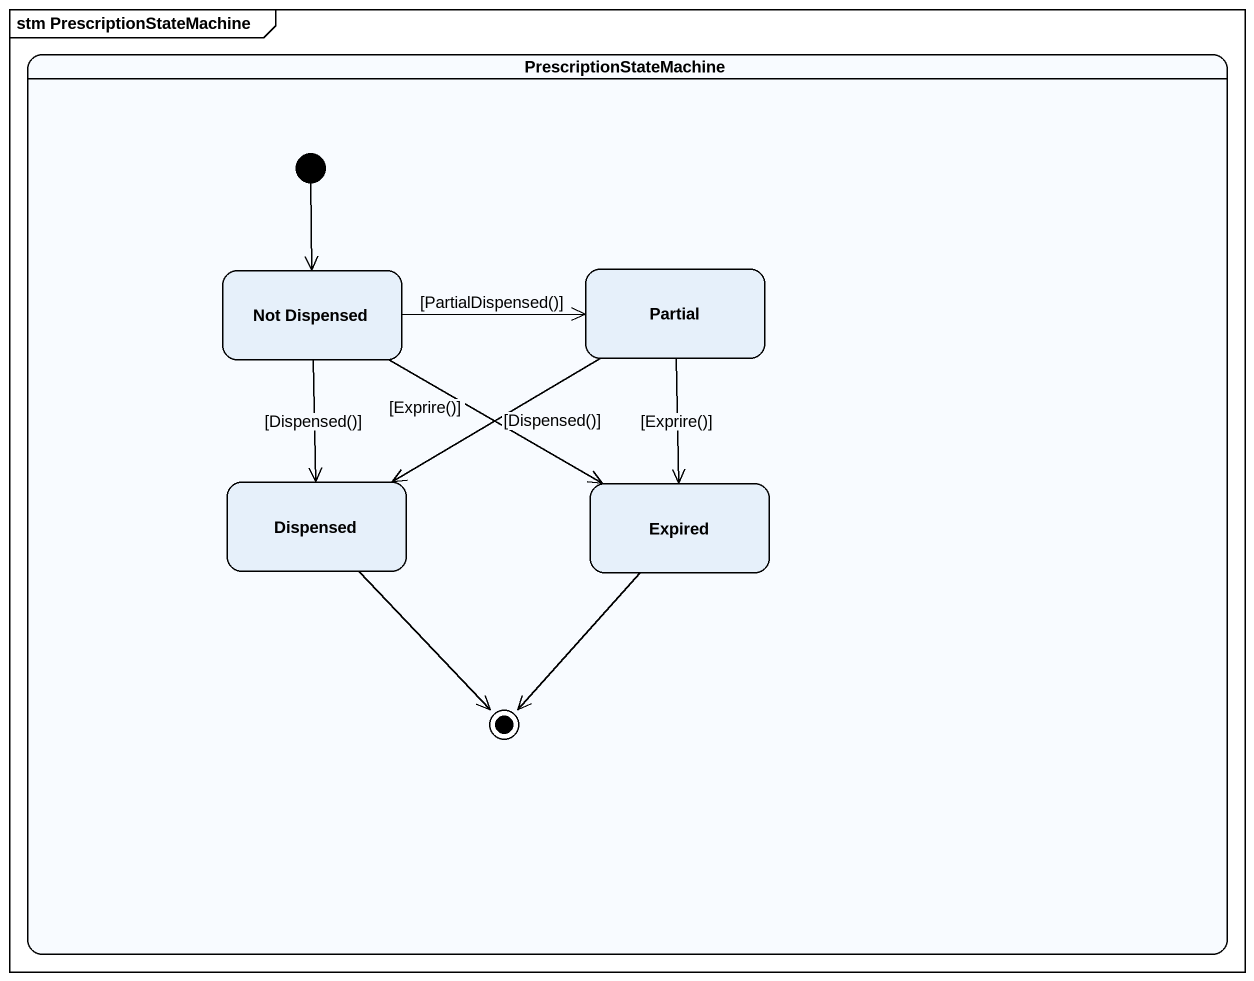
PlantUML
@startuml
mainframe stm PrescriptionStateMachine
hide empty description
state PrescriptionStateMachine {
  state "Not Dispensed" as Not_Dispensed
  state Partial
  state Dispensed
  state Expired
  [*] --> Not_Dispensed
  Dispensed --> [*]
  Expired --> [*]
}
Not_Dispensed -right-> Partial : [PartialDispensed()]
Not_Dispensed --> Dispensed : [Dispensed()]
Not_Dispensed -right-> Expired : [Exprire()]
Partial -left-> Dispensed : [Dispensed()]
Partial --> Expired : [Exprire()]
@enduml
